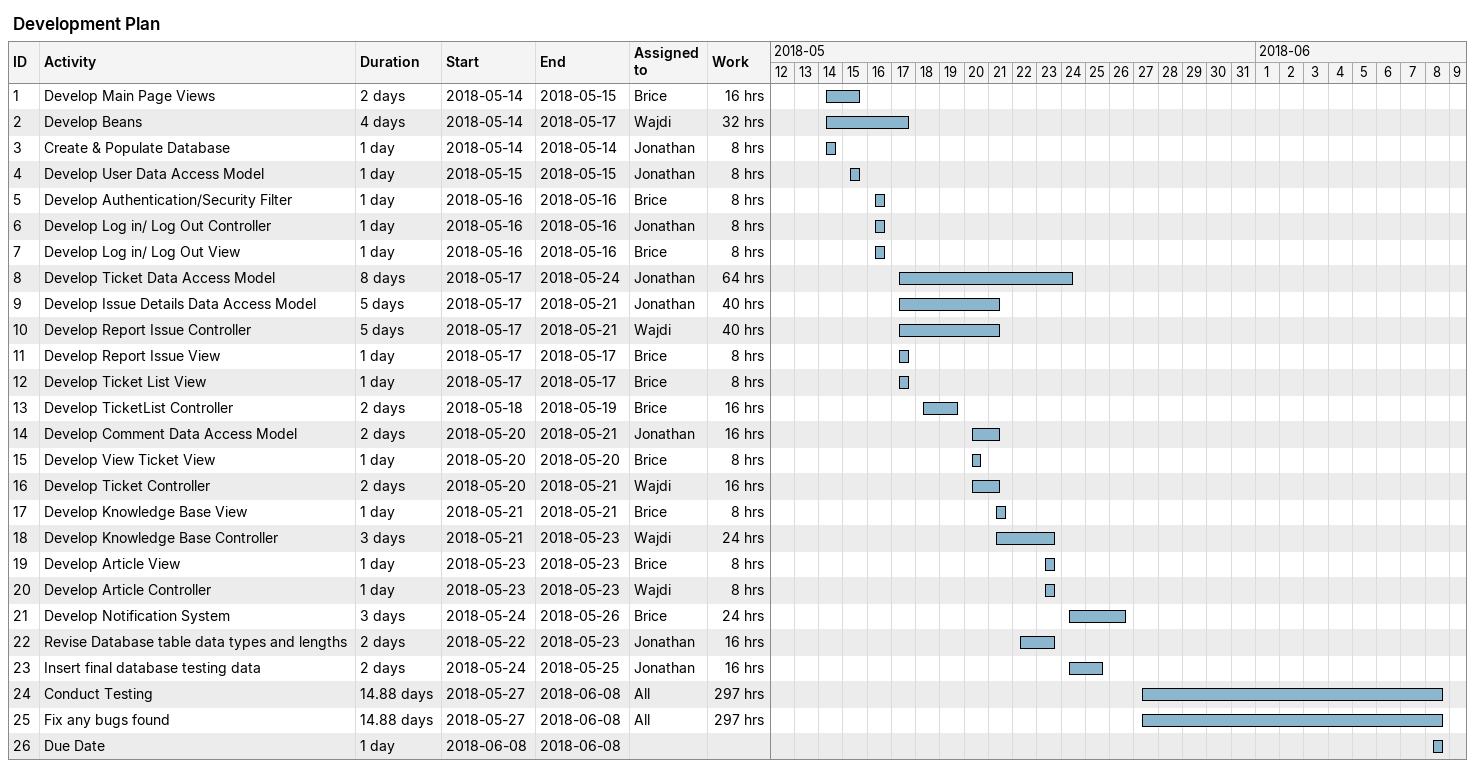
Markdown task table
Development Plan

| ID | Task | Duration | Start | Finish | Resources | Work (h) |
|---|---|---|---|---|---|---|
| 1 | Develop Main Page Views | 2d | 2018-05-14 | 2018-05-15 | Brice | 16 |
| 2 | Develop Beans | 4d | 2018-05-14 | 2018-05-17 | Wajdi | 32 |
| 3 | Create & Populate Database | 1d | 2018-05-14 | 2018-05-14 | Jonathan | 8 |
| 4 | Develop User Data Access Model | 1d | 2018-05-15 | 2018-05-15 | Jonathan | 8 |
| 5 | Develop Authentication/Security Filter | 1d | 2018-05-16 | 2018-05-16 | Brice | 8 |
| 6 | Develop Log in/ Log Out Controller | 1d | 2018-05-16 | 2018-05-16 | Jonathan | 8 |
| 7 | Develop Log in/ Log Out View | 1d | 2018-05-16 | 2018-05-16 | Brice | 8 |
| 8 | Develop Ticket Data Access Model | 8d | 2018-05-17 | 2018-05-24 | Jonathan | 64 |
| 9 | Develop Issue Details Data Access Model | 5d | 2018-05-17 | 2018-05-21 | Jonathan | 40 |
| 10 | Develop Report Issue Controller | 5d | 2018-05-17 | 2018-05-21 | Wajdi | 40 |
| 11 | Develop Report Issue View | 1d | 2018-05-17 | 2018-05-17 | Brice | 8 |
| 12 | Develop Ticket List View | 1d | 2018-05-17 | 2018-05-17 | Brice | 8 |
| 13 | Develop TicketList Controller | 2d | 2018-05-18 | 2018-05-19 | Brice | 16 |
| 14 | Develop Comment Data Access Model | 2d | 2018-05-20 | 2018-05-21 | Jonathan | 16 |
| 15 | Develop View Ticket View | 1d | 2018-05-20 | 2018-05-20 | Brice | 8 |
| 16 | Develop Ticket Controller | 2d | 2018-05-20 | 2018-05-21 | Wajdi | 16 |
| 17 | Develop Knowledge Base View | 1d | 2018-05-21 | 2018-05-21 | Brice | 8 |
| 18 | Develop Knowledge Base Controller | 3d | 2018-05-21 | 2018-05-23 | Wajdi | 24 |
| 19 | Develop Article View | 1d | 2018-05-23 | 2018-05-23 | Brice | 8 |
| 20 | Develop Article Controller | 1d | 2018-05-23 | 2018-05-23 | Wajdi | 8 |
| 21 | Develop Notification System | 3d | 2018-05-24 | 2018-05-26 | Brice | 24 |
| 22 | Revise Database table data types and lengths | 2d | 2018-05-22 | 2018-05-23 | Jonathan | 16 |
| 23 | Insert final database testing data | 2d | 2018-05-24 | 2018-05-25 | Jonathan | 16 |
| 24 | Conduct Testing | 14.88d | 2018-05-27 | 2018-06-08 | All | 297 |
| 25 | Fix any bugs found | 14.88d | 2018-05-27 | 2018-06-08 | All | 297 |
| 26 | Due Date | 1d | 2018-06-08 | 2018-06-08 |  |  |
